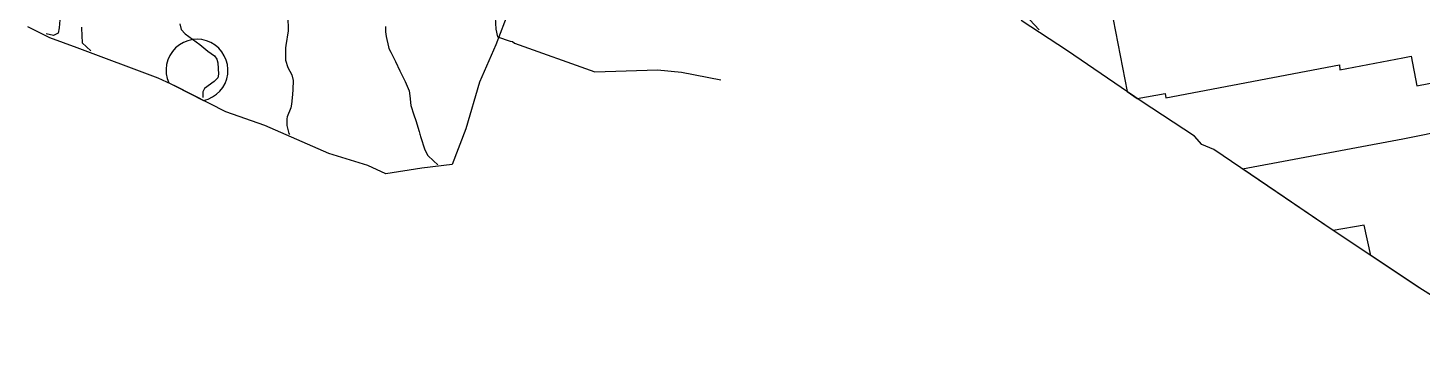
# Model space of a CAD drawing. Header units: metres. Extents: x 307586 to 320046, y 7427249 to 7434250.
# Drawn here: x 311357.7 to 311547.5, y 7431948.6 to 7431992 of the extents above; entities that cross this region are included whole.
import ezdxf

# ---------------------------------------------------------------- set-up
doc = ezdxf.new("R2010")
doc.units = ezdxf.units.M
doc.header["$MEASUREMENT"] = 0
for name, color, linetype in [('Area', 45, 'Continuous'), ('Curvas de Nivel 1m', 11, 'Continuous'), ('Curvas de Nivel 5m', 15, 'Continuous'), ('Edificações', 30, 'Continuous')]:
    doc.layers.add(name, color=color, linetype=linetype)

msp = doc.modelspace()

# ---------------------------------------------------------------- linework, layer by layer
at = {"layer": 'Area'}
for points in [[(311423.19, 7431994.3, 720.2), (311421.42, 7431989.65, 720.21), (311419.17, 7431984.57, 720.43), (311417.3, 7431978.21, 720.56), (311415.47, 7431973.34, 720.85), (311411.34, 7431972.86, 721.13), (311406.42, 7431972.06, 721.62), (311403.97, 7431973.22, 721.62), (311398.65, 7431974.84, 721.61), (311389.97, 7431978.64, 722.09), (311384.63, 7431980.52, 722.87), (311377.79, 7431984.04, 754.33), (311375.45, 7431985.12, 729.66), (311364.4, 7431989.25, 732.33), (311360.7, 7431990.63, 725.04), (311357.69, 7431992.11, 735.19)], [(311557.83, 7431949.81, 720.49), (311547.24, 7431956.48, 721.85), (311536.8, 7431963.45, 721.08), (311533.87, 7431965.38, 721.51), (311519.17, 7431975.4, 718.59), (311517.53, 7431976.06, 718.56), (311516.53, 7431977.19, 718.7), (311509.29, 7431981.96, 722.17), (311499.24, 7431988.83, 719.01), (311492.93, 7431992.96, 719.16)]]:
    msp.add_polyline3d(points, dxfattribs=at)
at = {"layer": 'Curvas de Nivel 1m', "flags": 128}
for points, elevation in [([(311393.1, 7431993.57), (311393.12, 7431991.57), (311392.8, 7431989.57), (311392.76, 7431989.23), (311392.76, 7431987.57), (311393.07, 7431986.55), (311393.61, 7431985.56), (311393.82, 7431984.79), (311393.78, 7431983.56), (311393.7, 7431982.89), (311393.57, 7431981.56), (311393.49, 7431981.08), (311392.99, 7431979.86), (311392.93, 7431979.57), (311392.97, 7431978.65), (311393.2, 7431977.57), (311393.33, 7431977.44)], 722), ([(311494.1, 7431993.07), (311495.37, 7431991.68)], 719), ([(311364.99, 7431992.04), (311365, 7431991.91), (311365.07, 7431989.95), (311365.08, 7431989.91), (311366.24, 7431988.84)], 724), ([(311378.39, 7431992.5), (311378.57, 7431991.75), (311379.12, 7431991.15), (311381.1, 7431989.72), (311382.2, 7431988.81), (311383.09, 7431988.14), (311383.42, 7431987.69), (311383.55, 7431987.21), (311383.63, 7431985.68), (311383.55, 7431985.18), (311383.04, 7431984.65), (311381.75, 7431983.71), (311381.49, 7431983.25), (311381.49, 7431982.47)], 723), ([(311406.39, 7431992.15), (311406.39, 7431991.41), (311406.49, 7431990.78), (311406.77, 7431989.4), (311406.85, 7431989.15), (311407.1, 7431988.64), (311407.74, 7431987.39), (311408.34, 7431986.11), (311408.69, 7431985.38), (311409.05, 7431984.68), (311409.6, 7431983.37), (311409.7, 7431982.69), (311409.85, 7431981.37), (311410.25, 7431980.11), (311410.53, 7431979.36), (311410.97, 7431977.84), (311411.06, 7431977.46), (311411.09, 7431977.36), (311411.16, 7431977.16), (311411.74, 7431975.35), (311412.17, 7431974.59), (311412.92, 7431973.84), (311413.51, 7431973.32)], 721)]:
    msp.add_lwpolyline(points, dxfattribs=dict(at, elevation=elevation))
at = {"layer": 'Curvas de Nivel 5m', "flags": 128}
for points, elevation in [([(311362.04, 7431993.05), (311361.94, 7431991.95), (311361.83, 7431991.24), (311361.17, 7431990.93), (311360.16, 7431991.15)], 725), ([(311421.33, 7431993.41), (311421.41, 7431991.79), (311421.62, 7431990.73), (311423.35, 7431990.15), (311423.68, 7431990.1), (311423.93, 7431989.89), (311434.87, 7431985.96), (311443.44, 7431986.27), (311446.67, 7431985.94), (311452.06, 7431984.87)], 720)]:
    msp.add_lwpolyline(points, dxfattribs=dict(at, elevation=elevation))
at = {"layer": 'Edificações', "elevation": 336.8}
msp.add_lwpolyline([(311504.53, 7431998.06), (311507.35, 7431983.29), (311508.72, 7431982.35), (311512.53, 7431983.02), (311512.65, 7431982.44), (311536.28, 7431986.95), (311536.35, 7431986.23), (311544.9, 7431987.9), (311546.02, 7431988.11), (311546.8, 7431984.08), (311555.92, 7431985.86), (311555.7, 7431987.01), (311578.24, 7431991.41), (311577.53, 7431995.08)], dxfattribs=at)
at = {"layer": 'Edificações'}
msp.add_lwpolyline([(311376.88, 7431984.46), (311377.79, 7431984.04), (311381.6, 7431982.08, 2.834868)], format="xyb", close=True, dxfattribs=at)
msp.add_lwpolyline([(311559.9, 7431948.6), (311547.24, 7431956.48), (311544.86, 7431958.07), (311540.53, 7431960.96), (311539.65, 7431965.08), (311535.4, 7431964.37), (311523.06, 7431972.75), (311544.9, 7431976.84), (311551.45, 7431978.16)], dxfattribs=at)

doc.saveas('drawing.dxf')
